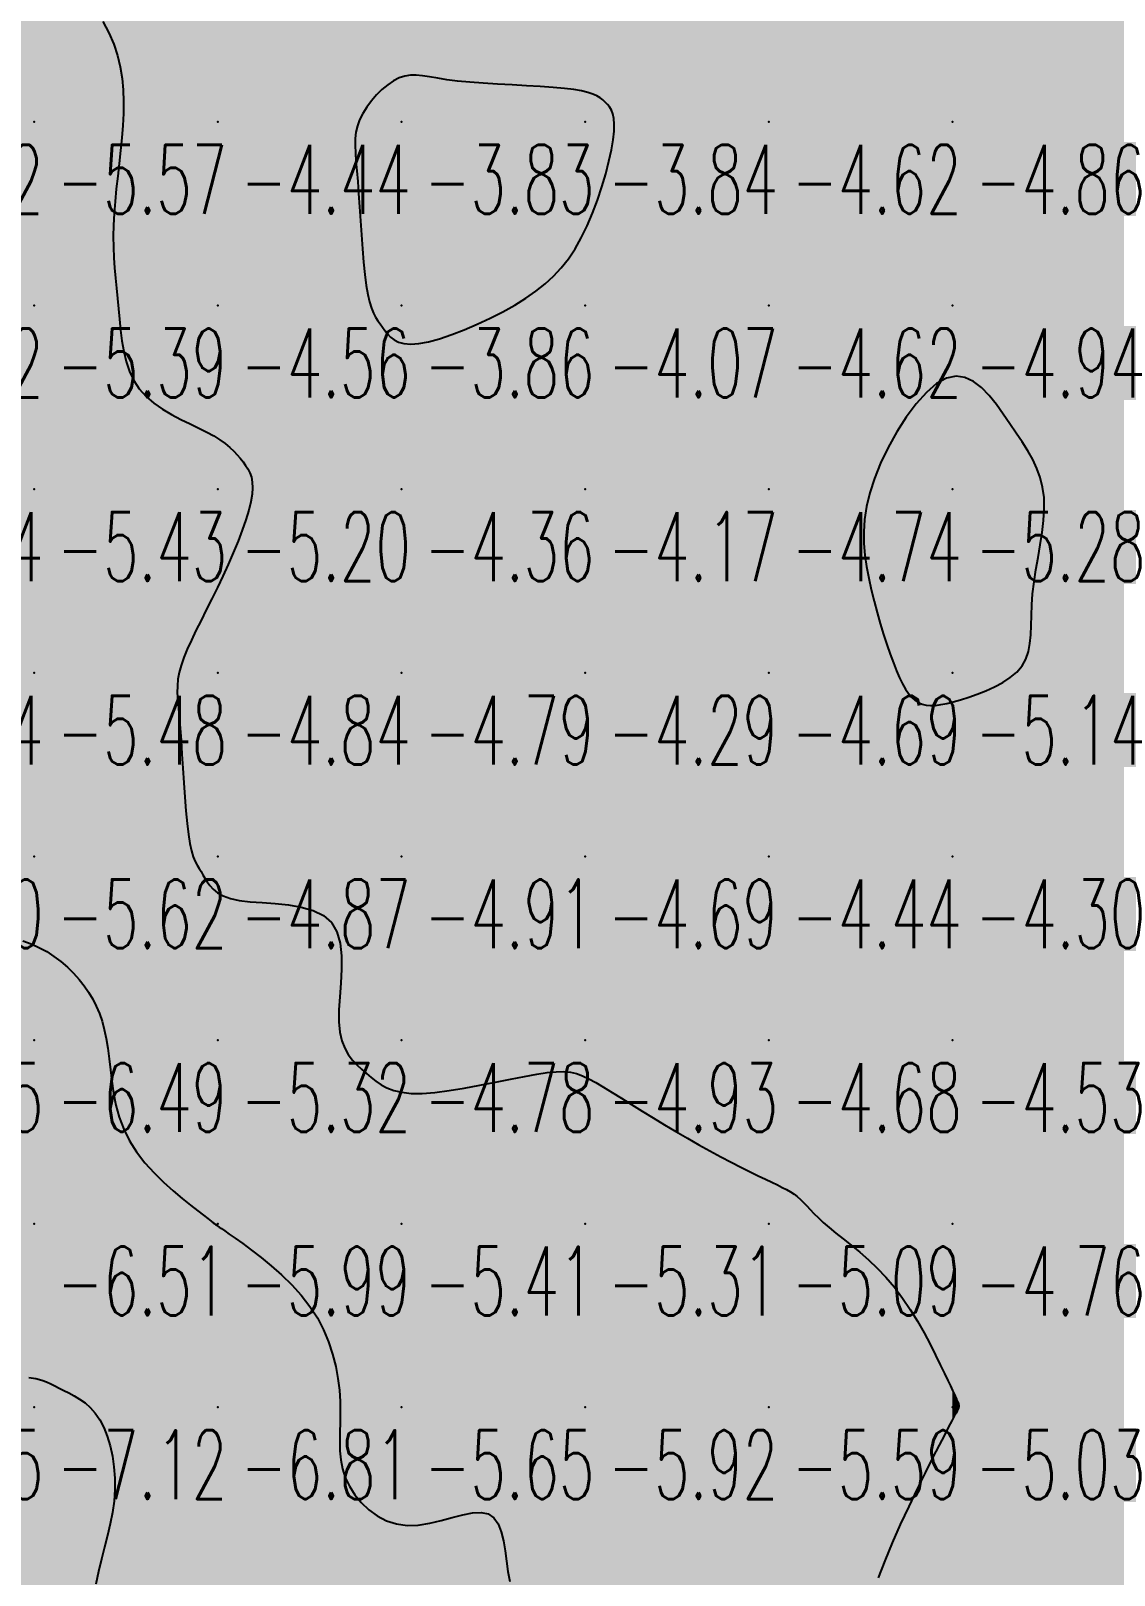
# Model space of a CAD drawing. Header units: millimetres. Extents: x 88261 to 90953, y 390274 to 392322.
# Drawn here: x 89910.1 to 89969.1, y 391978.1 to 392062.2 of the extents above; entities that cross this region are included whole.
import ezdxf
from ezdxf.enums import TextEntityAlignment as Align

# ---------------------------------------------------------------- set-up
doc = ezdxf.new("R2010")
doc.units = ezdxf.units.MM
doc.header["$LTSCALE"] = 25
for name, color, linetype in [('CN_03_00', 7, 'Continuous'), ('CN_04_00', 242, 'Continuous'), ('COTEAlt', 7, 'Continuous'), ('TN_COLORIAGE', 7, 'Continuous')]:
    doc.layers.add(name, color=color, linetype=linetype)
doc.styles.add('Simplex 1.0', font='Simplex.shx', dxfattribs={"width": 0.99, "height": 2.5})
doc.styles.get("Standard").update_dxf_attribs({"font": 'times.ttf'})

# ---------------------------------------------------------------- blocks, each defined once
blk = doc.blocks.new('COTE')
at = {"color": 0}
blk.add_point((0, 0), dxfattribs=at)
at = {"layer": 'COTEAlt'}
blk.add_attdef('ALT', text='', height=3.75, dxfattribs=at).set_placement((1.25, -1.25), align=Align.TOP_LEFT)

msp = doc.modelspace()

# ---------------------------------------------------------------- linework, layer by layer
at = {"layer": 'CN_03_00', "elevation": -4, "flags": 128}
msp.add_lwpolyline([(89931.728, 392045.273), (89932.328, 392045.437), (89932.982, 392045.656), (89933.67, 392045.921), (89934.376, 392046.224), (89935.081, 392046.555), (89935.767, 392046.907), (89936.417, 392047.271), (89937.015, 392047.64), (89937.563, 392048.019), (89938.065, 392048.416), (89938.526, 392048.838), (89938.949, 392049.292), (89939.34, 392049.786), (89939.703, 392050.327), (89940.042, 392050.923), (89940.36, 392051.575), (89940.655, 392052.271), (89940.925, 392052.989), (89941.165, 392053.713), (89941.374, 392054.421), (89941.547, 392055.096), (89941.682, 392055.717), (89941.775, 392056.267), (89941.825, 392056.731), (89941.835, 392057.114), (89941.81, 392057.427), (89941.756, 392057.681), (89941.677, 392057.887), (89941.579, 392058.056), (89941.466, 392058.197), (89941.344, 392058.323), (89941.214, 392058.441), (89941.068, 392058.553), (89940.891, 392058.659), (89940.673, 392058.757), (89940.399, 392058.848), (89940.057, 392058.93), (89939.635, 392059.003), (89939.12, 392059.067), (89938.505, 392059.122), (89937.809, 392059.169), (89937.057, 392059.212), (89936.272, 392059.254), (89935.48, 392059.297), (89934.705, 392059.345), (89933.973, 392059.4), (89933.306, 392059.466), (89932.725, 392059.542), (89932.221, 392059.622), (89931.783, 392059.696), (89931.398, 392059.754), (89931.052, 392059.787), (89930.733, 392059.786), (89930.429, 392059.739), (89930.126, 392059.639), (89929.814, 392059.479), (89929.499, 392059.264), (89929.188, 392059.004), (89928.889, 392058.709), (89928.61, 392058.387), (89928.359, 392058.049), (89928.144, 392057.703), (89927.972, 392057.359), (89927.849, 392057.023), (89927.771, 392056.686), (89927.73, 392056.337), (89927.722, 392055.964), (89927.738, 392055.556), (89927.772, 392055.1), (89927.817, 392054.585), (89927.867, 392053.999), (89927.917, 392053.337), (89927.966, 392052.615), (89928.015, 392051.857), (89928.068, 392051.086), (89928.124, 392050.326), (89928.186, 392049.599), (89928.254, 392048.928), (89928.331, 392048.337), (89928.418, 392047.843), (89928.513, 392047.437), (89928.616, 392047.106), (89928.725, 392046.834), (89928.84, 392046.609), (89928.96, 392046.415), (89929.083, 392046.238), (89929.209, 392046.064), (89929.338, 392045.882), (89929.479, 392045.7), (89929.644, 392045.527), (89929.842, 392045.375), (89930.086, 392045.252), (89930.386, 392045.171), (89930.753, 392045.141), (89931.198, 392045.172), (89931.728, 392045.273)], close=True, dxfattribs=at)
at = {"layer": 'CN_03_00', "flags": 128}
for points, elevation in [([(89909.623, 392012.65), (89910.075, 392012.485), (89910.51, 392012.286), (89910.928, 392012.056), (89911.326, 392011.796), (89911.703, 392011.512), (89912.057, 392011.206), (89912.386, 392010.882), (89912.69, 392010.545), (89912.966, 392010.197), (89913.213, 392009.841), (89913.433, 392009.474), (89913.627, 392009.091), (89913.796, 392008.689), (89913.942, 392008.262), (89914.066, 392007.806), (89914.171, 392007.317), (89914.258, 392006.79), (89914.329, 392006.223), (89914.397, 392005.622), (89914.473, 392004.995), (89914.571, 392004.351), (89914.703, 392003.696), (89914.882, 392003.04), (89915.121, 392002.391), (89915.433, 392001.756), (89915.824, 392001.143), (89916.278, 392000.558), (89916.776, 392000.007), (89917.295, 391999.494), (89917.814, 391999.026), (89918.312, 391998.606), (89918.768, 391998.242), (89919.159, 391997.938), (89919.471, 391997.697), (89919.708, 391997.513), (89919.882, 391997.379), (89920.002, 391997.286), (89920.08, 391997.226), (89920.126, 391997.191), (89920.15, 391997.174), (89920.163, 391997.165), (89920.176, 391997.157), (89920.2, 391997.141), (89920.246, 391997.11), (89920.325, 391997.056), (89920.449, 391996.971), (89920.628, 391996.845), (89920.874, 391996.673), (89921.197, 391996.444), (89921.604, 391996.154), (89922.08, 391995.805), (89922.605, 391995.401), (89923.159, 391994.948), (89923.722, 391994.45), (89924.273, 391993.912), (89924.794, 391993.339), (89925.264, 391992.735), (89925.667, 391992.105), (89926.004, 391991.457), (89926.28, 391990.796), (89926.499, 391990.131), (89926.666, 391989.468), (89926.787, 391988.814), (89926.865, 391988.176), (89926.907, 391987.562), (89926.917, 391986.976), (89926.908, 391986.416), (89926.893, 391985.879), (89926.886, 391985.362), (89926.898, 391984.86), (89926.945, 391984.37), (89927.038, 391983.888), (89927.191, 391983.411), (89927.413, 391982.937), (89927.704, 391982.478), (89928.057, 391982.048), (89928.466, 391981.659), (89928.926, 391981.327), (89929.432, 391981.064), (89929.978, 391980.885), (89930.558, 391980.802), (89931.166, 391980.824), (89931.788, 391980.924), (89932.409, 391981.073), (89933.014, 391981.238), (89933.588, 391981.388), (89934.116, 391981.491), (89934.583, 391981.517), (89934.974, 391981.434), (89935.278, 391981.218), (89935.507, 391980.886), (89935.676, 391980.46), (89935.799, 391979.965), (89935.892, 391979.423), (89935.97, 391978.859), (89936.049, 391978.296), (89936.143, 391977.758)], -6), ([(89909.963, 391988.856), (89910.343, 391988.798), (89910.656, 391988.72), (89910.92, 391988.627), (89911.154, 391988.521), (89911.378, 391988.405), (89911.61, 391988.284), (89911.865, 391988.158), (89912.14, 391988.021), (89912.428, 391987.867), (89912.722, 391987.687), (89913.016, 391987.474), (89913.301, 391987.219), (89913.571, 391986.916), (89913.82, 391986.557), (89914.04, 391986.137), (89914.229, 391985.661), (89914.385, 391985.139), (89914.506, 391984.578), (89914.59, 391983.988), (89914.634, 391983.378), (89914.637, 391982.755), (89914.597, 391982.129), (89914.512, 391981.506), (89914.392, 391980.883), (89914.247, 391980.255), (89914.085, 391979.619), (89913.916, 391978.968), (89913.752, 391978.298), (89913.6, 391977.605)], -7)]:
    msp.add_lwpolyline(points, dxfattribs=dict(at, elevation=elevation))
at = {"layer": 'CN_04_00', "elevation": -5, "flags": 128}
msp.add_lwpolyline([(89913.994, 392062.72), (89914.32, 392062.093), (89914.583, 392061.471), (89914.786, 392060.853), (89914.935, 392060.235), (89915.035, 392059.615), (89915.092, 392058.989), (89915.113, 392058.354), (89915.103, 392057.708), (89915.068, 392057.046), (89915.014, 392056.368), (89914.948, 392055.678), (89914.873, 392054.982), (89914.796, 392054.285), (89914.721, 392053.594), (89914.655, 392052.914), (89914.602, 392052.252), (89914.567, 392051.614), (89914.556, 392051.002), (89914.565, 392050.415), (89914.59, 392049.845), (89914.629, 392049.288), (89914.678, 392048.737), (89914.732, 392048.188), (89914.789, 392047.634), (89914.845, 392047.07), (89914.898, 392046.492), (89914.956, 392045.906), (89915.029, 392045.322), (89915.127, 392044.746), (89915.26, 392044.187), (89915.439, 392043.654), (89915.672, 392043.155), (89915.971, 392042.698), (89916.34, 392042.29), (89916.768, 392041.925), (89917.238, 392041.6), (89917.734, 392041.308), (89918.24, 392041.042), (89918.738, 392040.798), (89919.213, 392040.57), (89919.647, 392040.352), (89920.029, 392040.138), (89920.361, 392039.928), (89920.648, 392039.721), (89920.896, 392039.518), (89921.111, 392039.317), (89921.3, 392039.119), (89921.467, 392038.924), (89921.619, 392038.731), (89921.759, 392038.539), (89921.886, 392038.341), (89921.992, 392038.128), (89922.074, 392037.892), (89922.126, 392037.626), (89922.144, 392037.321), (89922.121, 392036.968), (89922.053, 392036.56), (89921.937, 392036.092), (89921.777, 392035.57), (89921.579, 392035.004), (89921.348, 392034.405), (89921.091, 392033.783), (89920.814, 392033.147), (89920.523, 392032.509), (89920.223, 392031.877), (89919.92, 392031.261), (89919.621, 392030.664), (89919.332, 392030.09), (89919.059, 392029.541), (89918.808, 392029.019), (89918.584, 392028.527), (89918.395, 392028.067), (89918.246, 392027.643), (89918.141, 392027.254), (89918.076, 392026.886), (89918.046, 392026.524), (89918.043, 392026.15), (89918.063, 392025.749), (89918.099, 392025.304), (89918.144, 392024.799), (89918.194, 392024.218), (89918.243, 392023.551), (89918.291, 392022.816), (89918.339, 392022.041), (89918.39, 392021.249), (89918.445, 392020.467), (89918.504, 392019.721), (89918.57, 392019.035), (89918.643, 392018.436), (89918.725, 392017.942), (89918.815, 392017.544), (89918.912, 392017.225), (89919.013, 392016.969), (89919.118, 392016.759), (89919.225, 392016.579), (89919.333, 392016.411), (89919.44, 392016.241), (89919.548, 392016.054), (89919.668, 392015.856), (89919.813, 392015.653), (89919.999, 392015.454), (89920.238, 392015.265), (89920.545, 392015.096), (89920.934, 392014.954), (89921.419, 392014.846), (89922.005, 392014.776), (89922.669, 392014.726), (89923.377, 392014.675), (89924.096, 392014.601), (89924.794, 392014.482), (89925.439, 392014.296), (89925.997, 392014.021), (89926.435, 392013.637), (89926.732, 392013.128), (89926.904, 392012.516), (89926.979, 392011.827), (89926.983, 392011.091), (89926.943, 392010.336), (89926.888, 392009.589), (89926.844, 392008.879), (89926.837, 392008.234), (89926.891, 392007.676), (89927, 392007.2), (89927.158, 392006.794), (89927.353, 392006.447), (89927.578, 392006.148), (89927.823, 392005.885), (89928.079, 392005.648), (89928.338, 392005.424), (89928.594, 392005.205), (89928.857, 392004.995), (89929.141, 392004.802), (89929.46, 392004.633), (89929.829, 392004.494), (89930.26, 392004.393), (89930.768, 392004.337), (89931.368, 392004.333), (89932.065, 392004.385), (89932.841, 392004.484), (89933.667, 392004.618), (89934.518, 392004.774), (89935.365, 392004.941), (89936.182, 392005.105), (89936.942, 392005.255), (89937.618, 392005.379), (89938.191, 392005.466), (89938.673, 392005.513), (89939.086, 392005.519), (89939.45, 392005.485), (89939.785, 392005.409), (89940.113, 392005.291), (89940.453, 392005.129), (89940.827, 392004.924), (89941.25, 392004.676), (89941.722, 392004.389), (89942.234, 392004.072), (89942.782, 392003.73), (89943.358, 392003.37), (89943.955, 392003), (89944.569, 392002.625), (89945.192, 392002.254), (89945.817, 392001.891), (89946.437, 392001.54), (89947.047, 392001.204), (89947.638, 392000.886), (89948.203, 392000.588), (89948.736, 392000.313), (89949.229, 392000.065), (89949.675, 391999.845), (89950.07, 391999.656), (89950.416, 391999.492), (89950.721, 391999.347), (89950.988, 391999.217), (89951.224, 391999.094), (89951.435, 391998.973), (89951.626, 391998.849), (89951.804, 391998.714), (89951.973, 391998.564), (89952.141, 391998.398), (89952.315, 391998.214), (89952.503, 391998.014), (89952.712, 391997.795), (89952.949, 391997.558), (89953.221, 391997.302), (89953.537, 391997.026), (89953.9, 391996.73), (89954.304, 391996.41), (89954.741, 391996.062), (89955.201, 391995.683), (89955.675, 391995.269), (89956.154, 391994.816), (89956.629, 391994.32), (89957.091, 391993.778), (89957.533, 391993.189), (89957.95, 391992.566), (89958.341, 391991.927), (89958.703, 391991.289), (89959.033, 391990.669), (89959.33, 391990.084), (89959.59, 391989.551), (89959.812, 391989.088), (89959.994, 391988.706), (89960.139, 391988.4), (89960.253, 391988.16), (89960.341, 391987.976), (89960.406, 391987.838), (89960.455, 391987.735), (89960.49, 391987.657), (89960.518, 391987.595), (89960.542, 391987.539), (89960.563, 391987.488), (89960.579, 391987.438), (89960.59, 391987.391), (89960.596, 391987.343), (89960.595, 391987.294), (89960.588, 391987.243), (89960.573, 391987.189), (89960.549, 391987.127), (89960.509, 391987.044), (89960.446, 391986.923), (89960.353, 391986.747), (89960.221, 391986.5), (89960.044, 391986.166), (89959.814, 391985.728), (89959.524, 391985.169), (89959.169, 391984.479), (89958.764, 391983.678), (89958.325, 391982.79), (89957.868, 391981.842), (89957.412, 391980.858), (89956.974, 391979.863), (89956.569, 391978.885), (89956.216, 391977.947)], dxfattribs=at)
msp.add_lwpolyline([(89957.206, 392027.351), (89957.369, 392026.972), (89957.53, 392026.64), (89957.691, 392026.353), (89957.855, 392026.109), (89958.024, 392025.907), (89958.202, 392025.745), (89958.391, 392025.621), (89958.594, 392025.533), (89958.814, 392025.479), (89959.055, 392025.458), (89959.321, 392025.468), (89959.614, 392025.506), (89959.94, 392025.572), (89960.3, 392025.662), (89960.698, 392025.777), (89961.136, 392025.913), (89961.6, 392026.073), (89962.074, 392026.258), (89962.543, 392026.469), (89962.99, 392026.709), (89963.4, 392026.979), (89963.757, 392027.282), (89964.045, 392027.618), (89964.252, 392027.989), (89964.391, 392028.395), (89964.475, 392028.836), (89964.52, 392029.312), (89964.541, 392029.821), (89964.555, 392030.364), (89964.576, 392030.94), (89964.62, 392031.549), (89964.698, 392032.188), (89964.801, 392032.851), (89964.917, 392033.527), (89965.032, 392034.207), (89965.135, 392034.882), (89965.212, 392035.542), (89965.251, 392036.178), (89965.238, 392036.78), (89965.164, 392037.343), (89965.033, 392037.871), (89964.85, 392038.373), (89964.622, 392038.859), (89964.355, 392039.336), (89964.055, 392039.813), (89963.729, 392040.3), (89963.382, 392040.804), (89963.021, 392041.329), (89962.643, 392041.851), (89962.247, 392042.341), (89961.832, 392042.77), (89961.395, 392043.109), (89960.934, 392043.329), (89960.447, 392043.4), (89959.933, 392043.293), (89959.392, 392042.99), (89958.835, 392042.513), (89958.279, 392041.894), (89957.737, 392041.166), (89957.223, 392040.363), (89956.754, 392039.516), (89956.342, 392038.658), (89956.003, 392037.823), (89955.748, 392037.035), (89955.572, 392036.295), (89955.466, 392035.593), (89955.422, 392034.923), (89955.431, 392034.276), (89955.485, 392033.646), (89955.575, 392033.023), (89955.692, 392032.4), (89955.829, 392031.773), (89955.982, 392031.145), (89956.147, 392030.524), (89956.321, 392029.917), (89956.5, 392029.332), (89956.681, 392028.776), (89956.862, 392028.256), (89957.037, 392027.779), (89957.206, 392027.351)], close=True, dxfattribs=at)
at = {"layer": 'TN_COLORIAGE', "color": 141}
for points in [[(89900.249, 392057.239, -5.018), (89910.249, 392057.239, -5.018), (89910.249, 392067.239, -5.018)], [(89900.249, 392067.239, -5.018), (89900.249, 392057.239, -5.018), (89910.249, 392067.239, -5.018)], [(89910.249, 392057.239, -5), (89915.03, 392062.02, -5), (89910.249, 392067.239, -5), (89910.534, 392067.239, -5)], [(89915.03, 392062.02, -5.568), (89915.267, 392057.239, -5.568), (89910.249, 392057.239, -5.568)], [(89900.249, 392047.239, -5.568), (89910.249, 392047.239, -5.568), (89910.249, 392057.239, -5.568)], [(89900.249, 392057.239, -5.568), (89900.249, 392047.239, -5.568), (89910.249, 392057.239, -5.568)], [(89910.249, 392057.239, -5), (89915.267, 392057.239, -5), (89910.249, 392047.239, -5), (89914.31, 392051.301, -5)], [(89914.31, 392051.301, -5.385), (89914.897, 392047.239, -5.385), (89910.249, 392047.239, -5.385)], [(89900.249, 392043.7, -5.385), (89902.104, 392039.095, -5.385), (89900.249, 392047.239, -5.385), (89910.249, 392047.239, -5.385)], [(89902.22, 392037.239, -5.385), (89902.104, 392039.095, -5.385), (89910.249, 392037.239, -5.385), (89910.249, 392047.239, -5.385)], [(89910.249, 392037.239, -5), (89915.17, 392042.16, -5), (89910.249, 392047.239, -5), (89914.897, 392047.239, -5)], [(89955.07, 392037.239, -5.283), (89960.249, 392045.499, -5.283), (89960.249, 392037.239, -5.283)], [(89963.531, 392040.522, -5.283), (89960.249, 392045.499, -5.283), (89960.249, 392037.239, -5.283)], [(89910.249, 392037.239, -5), (89915.17, 392042.16, -5), (89920.249, 392037.239, -5), (89920.249, 392040.31, -5)], [(89921.719, 392038.71, -5.197), (89920.249, 392040.31, -5.197), (89920.249, 392037.239, -5.197)], [(89963.531, 392040.522, -5.283), (89965.921, 392037.239, -5.283), (89960.249, 392037.239, -5.283)], [(89921.719, 392038.71, -5.197), (89922.588, 392037.239, -5.197), (89920.249, 392037.239, -5.197)], [(89902.22, 392037.239, -5.43), (89903.976, 392030.966, -5.43), (89910.249, 392037.239, -5.43)], [(89904.171, 392027.239, -5.43), (89903.976, 392030.966, -5.43), (89910.249, 392027.239, -5.43), (89910.249, 392037.239, -5.43)], [(89910.249, 392037.239, -5.197), (89910.249, 392027.239, -5.197), (89920.249, 392037.239, -5.197)], [(89910.249, 392027.239, -5), (89917.753, 392027.239, -5), (89920.249, 392037.239, -5), (89920.249, 392031.696, -5)], [(89922.588, 392037.239, -5.197), (89920.249, 392031.696, -5.197), (89920.249, 392037.239, -5.197)], [(89955.49, 392032.481, -5.283), (89955.07, 392037.239, -5.283), (89960.249, 392037.239, -5.283)], [(89960.249, 392037.239, -5), (89955.49, 392032.481, -5), (89960.249, 392027.239, -5), (89957.122, 392027.239, -5)], [(89960.249, 392037.239, -5), (89965.921, 392037.239, -5), (89960.249, 392027.239, -5), (89964.213, 392031.203, -5)], [(89964.213, 392031.203, -5.142), (89964.952, 392027.239, -5.142), (89960.249, 392027.239, -5.142)], [(89901.827, 392018.817, -5.475), (89904.171, 392027.239, -5.475), (89910.249, 392027.239, -5.475)], [(89902.303, 392017.239, -5.475), (89901.827, 392018.817, -5.475), (89910.249, 392017.239, -5.475), (89910.249, 392027.239, -5.475)], [(89910.249, 392017.239, -5), (89918.216, 392025.207, -5), (89910.249, 392027.239, -5), (89917.753, 392027.239, -5)], [(89958.244, 392025.234, -5.142), (89957.122, 392027.239, -5.142), (89960.249, 392027.239, -5.142)], [(89960.249, 392025.547, -5.142), (89958.244, 392025.234, -5.142), (89960.249, 392027.239, -5.142)], [(89960.249, 392025.547, -5.142), (89964.952, 392027.239, -5.142), (89960.249, 392027.239, -5.142)], [(89918.216, 392025.207, -5.62), (89918.545, 392017.239, -5.62), (89910.249, 392017.239, -5.62)], [(89902.303, 392017.239, -5.62), (89906.177, 392013.167, -5.62), (89910.249, 392017.239, -5.62)], [(89910.249, 392012.868, -5.62), (89906.177, 392013.167, -5.62), (89910.249, 392017.239, -5.62)], [(89910.249, 392012.868, -5), (89913.278, 392010.268, -5), (89910.249, 392017.239, -5), (89919.462, 392016.452, -5)], [(89919.462, 392016.452, -5.62), (89918.545, 392017.239, -5.62), (89910.249, 392017.239, -5.62)], [(89914.436, 392007.239, -5), (89913.278, 392010.268, -5), (89920.249, 392007.239, -5), (89919.462, 392016.452, -5)], [(89919.462, 392016.452, -5.32), (89920.249, 392014.395, -5.32), (89920.249, 392007.239, -5.32)], [(89920.249, 392014.395, -5.32), (89928.056, 392015.047, -5.32), (89920.249, 392007.239, -5.32)], [(89926.14, 392007.239, -5.32), (89928.056, 392015.047, -5.32), (89920.249, 392007.239, -5.32)], [(89914.436, 392007.239, -5.32), (89914.523, 392001.514, -5.32), (89920.249, 392007.239, -5.32)], [(89920.067, 391997.239, -5.32), (89914.523, 392001.514, -5.32), (89920.249, 391997.239, -5.32), (89920.249, 392007.239, -5.32)], [(89920.249, 391997.239, -5), (89928.41, 392005.4, -5), (89920.249, 392007.239, -5), (89926.14, 392007.239, -5)], [(89920.249, 391997.239, -5), (89928.41, 392005.4, -5), (89930.249, 391997.239, -5), (89930.249, 392003.701, -5)], [(89930.249, 392003.701, -5.408), (89938.803, 392005.793, -5.408), (89930.249, 391997.239, -5.408)], [(89930.249, 391997.239, -5), (89938.803, 392005.793, -5), (89940.249, 391997.239, -5), (89940.249, 392005.4, -5)], [(89945.163, 392002.153, -5.306), (89940.249, 392005.4, -5.306), (89940.249, 391997.239, -5.306)], [(89940.249, 391997.239, -5), (89945.163, 392002.153, -5), (89950.249, 391997.239, -5), (89950.249, 391999.509, -5)], [(89951.893, 391998.884, -5.093), (89950.249, 391999.509, -5.093), (89950.249, 391997.239, -5.093)], [(89951.893, 391998.884, -5.093), (89953.001, 391997.239, -5.093), (89950.249, 391997.239, -5.093)], [(89920.067, 391997.239, -5.991), (89920.166, 391997.156, -5.991), (89920.249, 391997.239, -5.991)], [(89920.249, 391997.124, -5.991), (89920.166, 391997.156, -5.991), (89920.249, 391997.239, -5.991)], [(89920.249, 391997.124, -5.408), (89926.021, 391993.012, -5.408), (89920.249, 391997.239, -5.408), (89930.249, 391997.239, -5.408)], [(89927.252, 391987.239, -5.408), (89926.021, 391993.012, -5.408), (89930.249, 391987.239, -5.408), (89930.249, 391997.239, -5.408)], [(89930.249, 391987.239, -5.306), (89940.249, 391987.239, -5.306), (89940.249, 391997.239, -5.306)], [(89930.249, 391997.239, -5.306), (89930.249, 391987.239, -5.306), (89940.249, 391997.239, -5.306)], [(89940.249, 391987.239, -5.093), (89950.249, 391987.239, -5.093), (89950.249, 391997.239, -5.093)], [(89940.249, 391997.239, -5.093), (89940.249, 391987.239, -5.093), (89950.249, 391997.239, -5.093)], [(89950.249, 391987.239, -5), (89957.325, 391994.315, -5), (89950.249, 391997.239, -5), (89953.001, 391997.239, -5)], [(89950.249, 391987.239, -5), (89957.325, 391994.315, -5), (89960.249, 391987.239, -5), (89960.249, 391988.167, -5)], [(89960.55, 391987.541, -5.025), (89960.249, 391988.167, -5.025), (89960.249, 391987.239, -5.025)], [(89926.411, 391983.401, -5.654), (89927.252, 391987.239, -5.654), (89930.249, 391987.239, -5.654)], [(89930.249, 391979.62, -5.654), (89926.411, 391983.401, -5.654), (89930.249, 391987.239, -5.654)], [(89935.945, 391982.936, -5.654), (89930.249, 391979.62, -5.654), (89940.249, 391987.239, -5.654), (89930.249, 391987.239, -5.654)], [(89935.945, 391982.936, -5.914), (89935.813, 391977.239, -5.914), (89940.249, 391987.239, -5.914), (89940.249, 391977.239, -5.914)], [(89940.249, 391987.239, -5.592), (89940.249, 391977.239, -5.592), (89950.249, 391987.239, -5.592)], [(89940.249, 391977.239, -5.592), (89950.249, 391977.239, -5.592), (89950.249, 391987.239, -5.592)], [(89950.249, 391987.239, -5.025), (89950.249, 391977.239, -5.025), (89960.249, 391987.239, -5.025)], [(89950.249, 391977.239, -5), (89955.487, 391977.239, -5), (89960.249, 391987.239, -5), (89960.249, 391986.633, -5)], [(89960.55, 391987.541, -5.025), (89960.659, 391987.239, -5.025), (89960.249, 391987.239, -5.025)], [(89960.659, 391987.239, -5.025), (89960.249, 391986.633, -5.025), (89960.249, 391987.239, -5.025)]]:
    msp.add_solid(points, dxfattribs=at)
at = {"layer": 'TN_COLORIAGE', "color": 131}
for points in [[(89910.534, 392067.239, -4.38), (89915.03, 392062.02, -4.38), (89920.249, 392067.239, -4.38)], [(89915.267, 392057.239, -4.38), (89915.03, 392062.02, -4.38), (89920.249, 392057.239, -4.38), (89920.249, 392067.239, -4.38)], [(89920.249, 392057.239, -4), (89927.423, 392057.239, -4), (89930.249, 392067.239, -4), (89930.249, 392060.318, -4)], [(89920.249, 392067.239, -4.386), (89920.249, 392057.239, -4.386), (89930.249, 392067.239, -4.386)], [(89940.249, 392067.239, -4), (89932.335, 392059.325, -4), (89930.249, 392067.239, -4), (89930.249, 392060.318, -4)], [(89932.335, 392059.325, -4.652), (89940.249, 392059.175, -4.652), (89940.249, 392067.239, -4.652)], [(89946.439, 392067.239, -4), (89948.686, 392065.676, -4), (89940.249, 392067.239, -4), (89941.39, 392058.381, -4)], [(89941.39, 392058.381, -4.652), (89940.249, 392059.175, -4.652), (89940.249, 392067.239, -4.652)], [(89954.705, 392067.239, -4.624), (89950.249, 392063.61, -4.624), (89960.249, 392067.239, -4.624), (89950.249, 392057.239, -4.624)], [(89950.249, 392057.239, -4.733), (89960.249, 392057.239, -4.733), (89960.249, 392067.239, -4.733)], [(89960.249, 392067.239, -4.323), (89960.249, 392057.239, -4.323), (89970.249, 392067.239, -4.323)], [(89960.249, 392057.239, -4.323), (89970.249, 392057.239, -4.323), (89970.249, 392067.239, -4.323)], [(89950.249, 392063.61, -4), (89948.686, 392065.676, -4), (89950.249, 392057.239, -4), (89941.39, 392058.381, -4)], [(89941.39, 392058.381, -4.624), (89942.253, 392057.239, -4.624), (89950.249, 392057.239, -4.624)], [(89914.31, 392051.301, -4.436), (89915.267, 392057.239, -4.436), (89920.249, 392057.239, -4.436)], [(89914.897, 392047.239, -4.436), (89914.31, 392051.301, -4.436), (89920.249, 392047.239, -4.436), (89920.249, 392057.239, -4.436)], [(89920.249, 392047.239, -4), (89927.888, 392054.879, -4), (89920.249, 392057.239, -4), (89927.423, 392057.239, -4)], [(89950.249, 392057.239, -4), (89942.253, 392057.239, -4), (89940.249, 392047.239, -4), (89940.249, 392050.264, -4)], [(89940.249, 392047.239, -4.624), (89950.249, 392047.239, -4.624), (89950.249, 392057.239, -4.624)], [(89950.249, 392057.239, -4.864), (89950.249, 392047.239, -4.864), (89960.249, 392057.239, -4.864)], [(89950.249, 392047.239, -4.864), (89960.249, 392047.239, -4.864), (89960.249, 392057.239, -4.864)], [(89960.249, 392057.239, -4.288), (89960.249, 392047.239, -4.288), (89970.249, 392057.239, -4.288)], [(89960.249, 392047.239, -4.288), (89970.249, 392047.239, -4.288), (89970.249, 392057.239, -4.288)], [(89927.888, 392054.879, -4.556), (89928.226, 392047.239, -4.556), (89920.249, 392047.239, -4.556)], [(89940.249, 392050.264, -4.068), (89937.001, 392047.239, -4.068), (89940.249, 392047.239, -4.068)], [(89914.897, 392047.239, -4.556), (89915.17, 392042.16, -4.556), (89920.249, 392047.239, -4.556)], [(89920.249, 392040.31, -4.556), (89915.17, 392042.16, -4.556), (89920.249, 392047.239, -4.556)], [(89920.249, 392040.31, -4), (89921.719, 392038.71, -4), (89920.249, 392047.239, -4), (89929.195, 392046.185, -4)], [(89929.195, 392046.185, -4.556), (89928.226, 392047.239, -4.556), (89920.249, 392047.239, -4.556)], [(89930.249, 392037.239, -4), (89930.249, 392044.402, -4), (89940.249, 392047.239, -4), (89937.001, 392047.239, -4)], [(89930.249, 392037.239, -4.068), (89940.249, 392037.239, -4.068), (89940.249, 392047.239, -4.068)], [(89940.249, 392047.239, -4.621), (89940.249, 392037.239, -4.621), (89950.249, 392047.239, -4.621)], [(89940.249, 392037.239, -4.621), (89950.249, 392037.239, -4.621), (89950.249, 392047.239, -4.621)], [(89950.249, 392047.239, -4.94), (89950.249, 392037.239, -4.94), (89960.249, 392047.239, -4.94)], [(89960.249, 392045.499, -4.737), (89955.07, 392037.239, -4.737), (89960.249, 392047.239, -4.737), (89950.249, 392037.239, -4.737)], [(89960.249, 392045.499, -4.421), (89963.531, 392040.522, -4.421), (89960.249, 392047.239, -4.421), (89970.249, 392047.239, -4.421)], [(89965.921, 392037.239, -4.421), (89963.531, 392040.522, -4.421), (89970.249, 392037.239, -4.421), (89970.249, 392047.239, -4.421)], [(89922.588, 392037.239, -4), (89921.719, 392038.71, -4), (89930.249, 392037.239, -4), (89929.195, 392046.185, -4)], [(89929.195, 392046.185, -4.356), (89930.249, 392044.402, -4.356), (89930.249, 392037.239, -4.356)], [(89920.249, 392031.696, -4.356), (89922.588, 392037.239, -4.356), (89920.249, 392027.239, -4.356), (89930.249, 392037.239, -4.356)], [(89920.249, 392027.239, -4.356), (89930.249, 392027.239, -4.356), (89930.249, 392037.239, -4.356)], [(89930.249, 392037.239, -4.166), (89930.249, 392027.239, -4.166), (89940.249, 392037.239, -4.166)], [(89930.249, 392027.239, -4.166), (89940.249, 392027.239, -4.166), (89940.249, 392037.239, -4.166)], [(89940.249, 392037.239, -4.737), (89940.249, 392027.239, -4.737), (89950.249, 392037.239, -4.737)], [(89940.249, 392027.239, -4.737), (89950.249, 392027.239, -4.737), (89950.249, 392037.239, -4.737)], [(89955.07, 392037.239, -4.689), (89955.49, 392032.481, -4.689), (89950.249, 392037.239, -4.689), (89950.249, 392027.239, -4.689)], [(89964.952, 392027.239, -4.784), (89964.213, 392031.203, -4.784), (89970.249, 392027.239, -4.784), (89970.249, 392037.239, -4.784)], [(89964.213, 392031.203, -4.784), (89965.921, 392037.239, -4.784), (89970.249, 392037.239, -4.784)], [(89957.122, 392027.239, -4.689), (89955.49, 392032.481, -4.689), (89950.249, 392027.239, -4.689)], [(89920.249, 392031.696, -4.842), (89917.753, 392027.239, -4.842), (89920.249, 392027.239, -4.842)], [(89917.753, 392027.239, -4.842), (89918.216, 392025.207, -4.842), (89920.249, 392027.239, -4.842)], [(89918.545, 392017.239, -4.842), (89918.216, 392025.207, -4.842), (89920.249, 392017.239, -4.842), (89920.249, 392027.239, -4.842)], [(89920.249, 392017.239, -4.787), (89930.249, 392017.239, -4.787), (89930.249, 392027.239, -4.787)], [(89920.249, 392027.239, -4.787), (89920.249, 392017.239, -4.787), (89930.249, 392027.239, -4.787)], [(89930.249, 392027.239, -4.291), (89930.249, 392017.239, -4.291), (89940.249, 392027.239, -4.291)], [(89930.249, 392017.239, -4.291), (89940.249, 392017.239, -4.291), (89940.249, 392027.239, -4.291)], [(89940.249, 392027.239, -4.689), (89940.249, 392017.239, -4.689), (89950.249, 392027.239, -4.689)], [(89940.249, 392017.239, -4.689), (89950.249, 392017.239, -4.689), (89950.249, 392027.239, -4.689)], [(89957.122, 392027.239, -4.435), (89958.244, 392025.234, -4.435), (89950.249, 392027.239, -4.435), (89950.249, 392017.239, -4.435)], [(89960.249, 392017.239, -4.84), (89970.249, 392017.239, -4.84), (89970.249, 392027.239, -4.84)], [(89964.952, 392027.239, -4.305), (89960.249, 392025.547, -4.305), (89970.249, 392027.239, -4.305), (89960.249, 392017.239, -4.305)], [(89958.244, 392025.234, -4.305), (89960.249, 392025.547, -4.305), (89950.249, 392017.239, -4.305), (89960.249, 392017.239, -4.305)], [(89918.545, 392017.239, -4.873), (89919.462, 392016.452, -4.873), (89920.249, 392017.239, -4.873)], [(89920.249, 392014.395, -4.873), (89919.462, 392016.452, -4.873), (89920.249, 392017.239, -4.873)], [(89928.056, 392015.047, -4.873), (89920.249, 392014.395, -4.873), (89930.249, 392017.239, -4.873), (89920.249, 392017.239, -4.873)], [(89928.056, 392015.047, -4.777), (89926.14, 392007.239, -4.777), (89930.249, 392017.239, -4.777), (89930.249, 392007.239, -4.777)], [(89930.249, 392017.239, -4.689), (89930.249, 392007.239, -4.689), (89940.249, 392017.239, -4.689)], [(89930.249, 392007.239, -4.689), (89940.249, 392007.239, -4.689), (89940.249, 392017.239, -4.689)], [(89940.249, 392017.239, -4.435), (89940.249, 392007.239, -4.435), (89950.249, 392017.239, -4.435)], [(89940.249, 392007.239, -4.435), (89950.249, 392007.239, -4.435), (89950.249, 392017.239, -4.435)], [(89950.249, 392017.239, -4.305), (89950.249, 392007.239, -4.305), (89960.249, 392017.239, -4.305)], [(89950.249, 392007.239, -4.305), (89960.249, 392007.239, -4.305), (89960.249, 392017.239, -4.305)], [(89960.249, 392017.239, -4.604), (89960.249, 392007.239, -4.604), (89970.249, 392017.239, -4.604)], [(89960.249, 392007.239, -4.604), (89970.249, 392007.239, -4.604), (89970.249, 392017.239, -4.604)], [(89926.14, 392007.239, -4.777), (89928.41, 392005.4, -4.777), (89930.249, 392007.239, -4.777)], [(89930.249, 392003.701, -4.777), (89928.41, 392005.4, -4.777), (89930.249, 392007.239, -4.777)], [(89938.803, 392005.793, -4.777), (89930.249, 392003.701, -4.777), (89940.249, 392007.239, -4.777), (89930.249, 392007.239, -4.777)], [(89940.249, 392005.4, -4.931), (89938.803, 392005.793, -4.931), (89940.249, 392007.239, -4.931)], [(89940.249, 392005.4, -4.684), (89945.163, 392002.153, -4.684), (89940.249, 392007.239, -4.684), (89950.249, 392007.239, -4.684)], [(89950.249, 391999.509, -4.684), (89945.163, 392002.153, -4.684), (89950.249, 392007.239, -4.684)], [(89950.249, 391999.509, -4.528), (89951.893, 391998.884, -4.528), (89950.249, 392007.239, -4.528), (89960.249, 392007.239, -4.528)], [(89953.001, 391997.239, -4.528), (89951.893, 391998.884, -4.528), (89960.249, 391997.239, -4.528), (89960.249, 392007.239, -4.528)], [(89960.249, 391997.239, -4.107), (89970.249, 391997.239, -4.107), (89970.249, 392007.239, -4.107)], [(89960.249, 392007.239, -4.107), (89960.249, 391997.239, -4.107), (89970.249, 392007.239, -4.107)], [(89953.001, 391997.239, -4.755), (89957.325, 391994.315, -4.755), (89960.249, 391997.239, -4.755)], [(89960.249, 391988.167, -4.755), (89957.325, 391994.315, -4.755), (89960.249, 391997.239, -4.755)], [(89960.249, 391988.167, -4.195), (89960.55, 391987.541, -4.195), (89960.249, 391997.239, -4.195), (89970.249, 391997.239, -4.195)], [(89960.659, 391987.239, -4.195), (89960.55, 391987.541, -4.195), (89970.249, 391987.239, -4.195), (89970.249, 391997.239, -4.195)], [(89960.249, 391977.239, -4.416), (89970.249, 391977.239, -4.416), (89970.249, 391987.239, -4.416)], [(89960.249, 391986.633, -4.416), (89960.659, 391987.239, -4.416), (89960.249, 391977.239, -4.416), (89970.249, 391987.239, -4.416)], [(89960.249, 391986.633, -4.612), (89955.487, 391977.239, -4.612), (89960.249, 391977.239, -4.612)]]:
    msp.add_solid(points, dxfattribs=at)
at = {"layer": 'TN_COLORIAGE', "color": 121}
for points in [[(89930.249, 392060.318, -3.828), (89927.423, 392057.239, -3.828), (89930.249, 392057.239, -3.828)], [(89930.249, 392060.318, -3.828), (89932.335, 392059.325, -3.828), (89930.249, 392057.239, -3.828)], [(89940.249, 392059.175, -3.828), (89932.335, 392059.325, -3.828), (89940.249, 392057.239, -3.828), (89930.249, 392057.239, -3.828)], [(89940.249, 392059.175, -3.844), (89941.39, 392058.381, -3.844), (89940.249, 392057.239, -3.844)], [(89942.253, 392057.239, -3.844), (89941.39, 392058.381, -3.844), (89940.249, 392057.239, -3.844)], [(89927.423, 392057.239, -3.828), (89927.888, 392054.879, -3.828), (89930.249, 392057.239, -3.828)], [(89928.226, 392047.239, -3.828), (89927.888, 392054.879, -3.828), (89930.249, 392047.239, -3.828), (89930.249, 392057.239, -3.828)], [(89930.249, 392057.239, -3.844), (89930.249, 392047.239, -3.844), (89940.249, 392057.239, -3.844)], [(89937.001, 392047.239, -3.844), (89940.249, 392050.264, -3.844), (89930.249, 392047.239, -3.844), (89940.249, 392057.239, -3.844)], [(89940.249, 392050.264, -3.844), (89942.253, 392057.239, -3.844), (89940.249, 392057.239, -3.844)], [(89928.226, 392047.239, -3.859), (89929.195, 392046.185, -3.859), (89930.249, 392047.239, -3.859)], [(89930.249, 392044.402, -3.859), (89929.195, 392046.185, -3.859), (89930.249, 392047.239, -3.859)], [(89937.001, 392047.239, -3.859), (89930.249, 392044.402, -3.859), (89930.249, 392047.239, -3.859)]]:
    msp.add_solid(points, dxfattribs=at)
at = {"layer": 'TN_COLORIAGE', "color": 151}
for points in [[(89900.249, 392007.239, -6), (89906.177, 392013.167, -6), (89910.249, 392007.239, -6), (89910.249, 392012.868, -6)], [(89913.278, 392010.268, -6.49), (89910.249, 392012.868, -6.49), (89910.249, 392007.239, -6.49)], [(89913.278, 392010.268, -6.49), (89914.436, 392007.239, -6.49), (89910.249, 392007.239, -6.49)], [(89900.249, 392007.239, -6.49), (89900.249, 391997.239, -6.49), (89910.249, 392007.239, -6.49)], [(89900.249, 391997.239, -6.49), (89910.249, 391997.239, -6.49), (89910.249, 392007.239, -6.49)], [(89910.249, 391997.239, -6), (89914.523, 392001.514, -6), (89910.249, 392007.239, -6), (89914.436, 392007.239, -6)], [(89914.523, 392001.514, -6.508), (89920.067, 391997.239, -6.508), (89910.249, 391997.239, -6.508)], [(89900.249, 391988.779, -6.508), (89901.23, 391988.22, -6.508), (89900.249, 391997.239, -6.508), (89910.249, 391997.239, -6.508)], [(89901.23, 391988.22, -6.508), (89910.249, 391989.215, -6.508), (89910.249, 391997.239, -6.508)], [(89910.249, 391989.215, -6), (89911.321, 391988.312, -6), (89910.249, 391997.239, -6), (89920.166, 391997.156, -6)], [(89920.166, 391997.156, -6.508), (89920.067, 391997.239, -6.508), (89910.249, 391997.239, -6.508)], [(89914.129, 391987.239, -6), (89911.321, 391988.312, -6), (89920.249, 391987.239, -6), (89920.166, 391997.156, -6)], [(89920.166, 391997.156, -6.809), (89920.249, 391997.124, -6.809), (89920.249, 391987.239, -6.809)], [(89926.021, 391993.012, -6.809), (89920.249, 391997.124, -6.809), (89920.249, 391987.239, -6.809)], [(89926.021, 391993.012, -6.809), (89927.252, 391987.239, -6.809), (89920.249, 391987.239, -6.809)], [(89915.083, 391982.074, -6.555), (89913.119, 391977.239, -6.555), (89920.249, 391987.239, -6.555), (89920.249, 391977.239, -6.555)], [(89914.129, 391987.239, -6.809), (89915.083, 391982.074, -6.809), (89920.249, 391987.239, -6.809)], [(89920.249, 391987.239, -6), (89927.252, 391987.239, -6), (89920.249, 391977.239, -6), (89926.411, 391983.401, -6)], [(89920.249, 391977.239, -6), (89926.411, 391983.401, -6), (89930.249, 391977.239, -6), (89930.249, 391979.62, -6)], [(89935.813, 391977.239, -6.108), (89935.945, 391982.936, -6.108), (89930.249, 391977.239, -6.108)], [(89930.249, 391979.62, -6.108), (89935.945, 391982.936, -6.108), (89930.249, 391977.239, -6.108)]]:
    msp.add_solid(points, dxfattribs=at)
at = {"layer": 'TN_COLORIAGE', "color": 161}
for points in [[(89910.249, 391987.239, -7), (89910.249, 391989.215, -7), (89900.249, 391987.239, -7), (89901.23, 391988.22, -7)], [(89911.321, 391988.312, -7.121), (89910.249, 391989.215, -7.121), (89910.249, 391987.239, -7.121)], [(89911.321, 391988.312, -7.121), (89914.129, 391987.239, -7.121), (89910.249, 391987.239, -7.121)], [(89900.249, 391977.239, -7.121), (89910.249, 391977.239, -7.121), (89910.249, 391987.239, -7.121)], [(89900.249, 391987.239, -7.121), (89900.249, 391977.239, -7.121), (89910.249, 391987.239, -7.121)], [(89910.249, 391977.239, -7), (89915.083, 391982.074, -7), (89910.249, 391987.239, -7), (89914.129, 391987.239, -7)], [(89913.119, 391977.239, -7.179), (89915.083, 391982.074, -7.179), (89910.249, 391977.239, -7.179)]]:
    msp.add_solid(points, dxfattribs=at)

# ---------------------------------------------------------------- block references
at = {"layer": 'COTEAlt'}
ref = msp.add_blockref('COTE', (89900.249, 392057.239), dxfattribs=at)
ref.add_attrib('ALT', '-5.72', dxfattribs={"height": 3.75, "style": 'Simplex 1.0', "width": 0.6}).set_placement((89901.499, 392055.989), align=Align.TOP_LEFT)
ref = msp.add_blockref('COTE', (89910.249, 392057.239), dxfattribs=at)
ref.add_attrib('ALT', '-5.57', dxfattribs={"height": 3.75, "style": 'Simplex 1.0', "width": 0.6}).set_placement((89911.499, 392055.989), align=Align.TOP_LEFT)
ref = msp.add_blockref('COTE', (89920.249, 392057.239), dxfattribs=at)
ref.add_attrib('ALT', '-4.44', dxfattribs={"height": 3.75, "style": 'Simplex 1.0', "width": 0.6}).set_placement((89921.499, 392055.989), align=Align.TOP_LEFT)
ref = msp.add_blockref('COTE', (89930.249, 392057.239), dxfattribs=at)
ref.add_attrib('ALT', '-3.83', dxfattribs={"height": 3.75, "style": 'Simplex 1.0', "width": 0.6}).set_placement((89931.499, 392055.989), align=Align.TOP_LEFT)
ref = msp.add_blockref('COTE', (89940.249, 392057.239), dxfattribs=at)
ref.add_attrib('ALT', '-3.84', dxfattribs={"height": 3.75, "style": 'Simplex 1.0', "width": 0.6}).set_placement((89941.499, 392055.989), align=Align.TOP_LEFT)
ref = msp.add_blockref('COTE', (89950.249, 392057.239), dxfattribs=at)
ref.add_attrib('ALT', '-4.62', dxfattribs={"height": 3.75, "style": 'Simplex 1.0', "width": 0.6}).set_placement((89951.499, 392055.989), align=Align.TOP_LEFT)
ref = msp.add_blockref('COTE', (89960.249, 392057.239), dxfattribs=at)
ref.add_attrib('ALT', '-4.86', dxfattribs={"height": 3.75, "style": 'Simplex 1.0', "width": 0.6}).set_placement((89961.499, 392055.989), align=Align.TOP_LEFT)
ref = msp.add_blockref('COTE', (89900.249, 392047.239), dxfattribs=at)
ref.add_attrib('ALT', '-5.92', dxfattribs={"height": 3.75, "style": 'Simplex 1.0', "width": 0.6}).set_placement((89901.499, 392045.989), align=Align.TOP_LEFT)
ref = msp.add_blockref('COTE', (89910.249, 392047.239), dxfattribs=at)
ref.add_attrib('ALT', '-5.39', dxfattribs={"height": 3.75, "style": 'Simplex 1.0', "width": 0.6}).set_placement((89911.499, 392045.989), align=Align.TOP_LEFT)
ref = msp.add_blockref('COTE', (89920.249, 392047.239), dxfattribs=at)
ref.add_attrib('ALT', '-4.56', dxfattribs={"height": 3.75, "style": 'Simplex 1.0', "width": 0.6}).set_placement((89921.499, 392045.989), align=Align.TOP_LEFT)
ref = msp.add_blockref('COTE', (89930.249, 392047.239), dxfattribs=at)
ref.add_attrib('ALT', '-3.86', dxfattribs={"height": 3.75, "style": 'Simplex 1.0', "width": 0.6}).set_placement((89931.499, 392045.989), align=Align.TOP_LEFT)
ref = msp.add_blockref('COTE', (89940.249, 392047.239), dxfattribs=at)
ref.add_attrib('ALT', '-4.07', dxfattribs={"height": 3.75, "style": 'Simplex 1.0', "width": 0.6}).set_placement((89941.499, 392045.989), align=Align.TOP_LEFT)
ref = msp.add_blockref('COTE', (89950.249, 392047.239), dxfattribs=at)
ref.add_attrib('ALT', '-4.62', dxfattribs={"height": 3.75, "style": 'Simplex 1.0', "width": 0.6}).set_placement((89951.499, 392045.989), align=Align.TOP_LEFT)
ref = msp.add_blockref('COTE', (89960.249, 392047.239), dxfattribs=at)
ref.add_attrib('ALT', '-4.94', dxfattribs={"height": 3.75, "style": 'Simplex 1.0', "width": 0.6}).set_placement((89961.499, 392045.989), align=Align.TOP_LEFT)
ref = msp.add_blockref('COTE', (89900.249, 392037.239), dxfattribs=at)
ref.add_attrib('ALT', '-6.14', dxfattribs={"height": 3.75, "style": 'Simplex 1.0', "width": 0.6}).set_placement((89901.499, 392035.989), align=Align.TOP_LEFT)
ref = msp.add_blockref('COTE', (89910.249, 392037.239), dxfattribs=at)
ref.add_attrib('ALT', '-5.43', dxfattribs={"height": 3.75, "style": 'Simplex 1.0', "width": 0.6}).set_placement((89911.499, 392035.989), align=Align.TOP_LEFT)
ref = msp.add_blockref('COTE', (89920.249, 392037.239), dxfattribs=at)
ref.add_attrib('ALT', '-5.20', dxfattribs={"height": 3.75, "style": 'Simplex 1.0', "width": 0.6}).set_placement((89921.499, 392035.989), align=Align.TOP_LEFT)
ref = msp.add_blockref('COTE', (89930.249, 392037.239), dxfattribs=at)
ref.add_attrib('ALT', '-4.36', dxfattribs={"height": 3.75, "style": 'Simplex 1.0', "width": 0.6}).set_placement((89931.499, 392035.989), align=Align.TOP_LEFT)
ref = msp.add_blockref('COTE', (89940.249, 392037.239), dxfattribs=at)
ref.add_attrib('ALT', '-4.17', dxfattribs={"height": 3.75, "style": 'Simplex 1.0', "width": 0.6}).set_placement((89941.499, 392035.989), align=Align.TOP_LEFT)
ref = msp.add_blockref('COTE', (89950.249, 392037.239), dxfattribs=at)
ref.add_attrib('ALT', '-4.74', dxfattribs={"height": 3.75, "style": 'Simplex 1.0', "width": 0.6}).set_placement((89951.499, 392035.989), align=Align.TOP_LEFT)
ref = msp.add_blockref('COTE', (89960.249, 392037.239), dxfattribs=at)
ref.add_attrib('ALT', '-5.28', dxfattribs={"height": 3.75, "style": 'Simplex 1.0', "width": 0.6}).set_placement((89961.499, 392035.989), align=Align.TOP_LEFT)
ref = msp.add_blockref('COTE', (89900.249, 392027.239), dxfattribs=at)
ref.add_attrib('ALT', '-6.34', dxfattribs={"height": 3.75, "style": 'Simplex 1.0', "width": 0.6}).set_placement((89901.499, 392025.989), align=Align.TOP_LEFT)
ref = msp.add_blockref('COTE', (89910.249, 392027.239), dxfattribs=at)
ref.add_attrib('ALT', '-5.48', dxfattribs={"height": 3.75, "style": 'Simplex 1.0', "width": 0.6}).set_placement((89911.499, 392025.989), align=Align.TOP_LEFT)
ref = msp.add_blockref('COTE', (89920.249, 392027.239), dxfattribs=at)
ref.add_attrib('ALT', '-4.84', dxfattribs={"height": 3.75, "style": 'Simplex 1.0', "width": 0.6}).set_placement((89921.499, 392025.989), align=Align.TOP_LEFT)
ref = msp.add_blockref('COTE', (89930.249, 392027.239), dxfattribs=at)
ref.add_attrib('ALT', '-4.79', dxfattribs={"height": 3.75, "style": 'Simplex 1.0', "width": 0.6}).set_placement((89931.499, 392025.989), align=Align.TOP_LEFT)
ref = msp.add_blockref('COTE', (89940.249, 392027.239), dxfattribs=at)
ref.add_attrib('ALT', '-4.29', dxfattribs={"height": 3.75, "style": 'Simplex 1.0', "width": 0.6}).set_placement((89941.499, 392025.989), align=Align.TOP_LEFT)
ref = msp.add_blockref('COTE', (89950.249, 392027.239), dxfattribs=at)
ref.add_attrib('ALT', '-4.69', dxfattribs={"height": 3.75, "style": 'Simplex 1.0', "width": 0.6}).set_placement((89951.499, 392025.989), align=Align.TOP_LEFT)
ref = msp.add_blockref('COTE', (89960.249, 392027.239), dxfattribs=at)
ref.add_attrib('ALT', '-5.14', dxfattribs={"height": 3.75, "style": 'Simplex 1.0', "width": 0.6}).set_placement((89961.499, 392025.989), align=Align.TOP_LEFT)
ref = msp.add_blockref('COTE', (89900.249, 392017.239), dxfattribs=at)
ref.add_attrib('ALT', '-6.10', dxfattribs={"height": 3.75, "style": 'Simplex 1.0', "width": 0.6}).set_placement((89901.499, 392015.989), align=Align.TOP_LEFT)
ref = msp.add_blockref('COTE', (89910.249, 392017.239), dxfattribs=at)
ref.add_attrib('ALT', '-5.62', dxfattribs={"height": 3.75, "style": 'Simplex 1.0', "width": 0.6}).set_placement((89911.499, 392015.989), align=Align.TOP_LEFT)
ref = msp.add_blockref('COTE', (89920.249, 392017.239), dxfattribs=at)
ref.add_attrib('ALT', '-4.87', dxfattribs={"height": 3.75, "style": 'Simplex 1.0', "width": 0.6}).set_placement((89921.499, 392015.989), align=Align.TOP_LEFT)
ref = msp.add_blockref('COTE', (89930.249, 392017.239), dxfattribs=at)
ref.add_attrib('ALT', '-4.91', dxfattribs={"height": 3.75, "style": 'Simplex 1.0', "width": 0.6}).set_placement((89931.499, 392015.989), align=Align.TOP_LEFT)
ref = msp.add_blockref('COTE', (89940.249, 392017.239), dxfattribs=at)
ref.add_attrib('ALT', '-4.69', dxfattribs={"height": 3.75, "style": 'Simplex 1.0', "width": 0.6}).set_placement((89941.499, 392015.989), align=Align.TOP_LEFT)
ref = msp.add_blockref('COTE', (89950.249, 392017.239), dxfattribs=at)
ref.add_attrib('ALT', '-4.44', dxfattribs={"height": 3.75, "style": 'Simplex 1.0', "width": 0.6}).set_placement((89951.499, 392015.989), align=Align.TOP_LEFT)
ref = msp.add_blockref('COTE', (89960.249, 392017.239), dxfattribs=at)
ref.add_attrib('ALT', '-4.30', dxfattribs={"height": 3.75, "style": 'Simplex 1.0', "width": 0.6}).set_placement((89961.499, 392015.989), align=Align.TOP_LEFT)
ref = msp.add_blockref('COTE', (89900.249, 392007.239), dxfattribs=at)
ref.add_attrib('ALT', '-6.55', dxfattribs={"height": 3.75, "style": 'Simplex 1.0', "width": 0.6}).set_placement((89901.499, 392005.989), align=Align.TOP_LEFT)
ref = msp.add_blockref('COTE', (89910.249, 392007.239), dxfattribs=at)
ref.add_attrib('ALT', '-6.49', dxfattribs={"height": 3.75, "style": 'Simplex 1.0', "width": 0.6}).set_placement((89911.499, 392005.989), align=Align.TOP_LEFT)
ref = msp.add_blockref('COTE', (89920.249, 392007.239), dxfattribs=at)
ref.add_attrib('ALT', '-5.32', dxfattribs={"height": 3.75, "style": 'Simplex 1.0', "width": 0.6}).set_placement((89921.499, 392005.989), align=Align.TOP_LEFT)
ref = msp.add_blockref('COTE', (89930.249, 392007.239), dxfattribs=at)
ref.add_attrib('ALT', '-4.78', dxfattribs={"height": 3.75, "style": 'Simplex 1.0', "width": 0.6}).set_placement((89931.499, 392005.989), align=Align.TOP_LEFT)
ref = msp.add_blockref('COTE', (89940.249, 392007.239), dxfattribs=at)
ref.add_attrib('ALT', '-4.93', dxfattribs={"height": 3.75, "style": 'Simplex 1.0', "width": 0.6}).set_placement((89941.499, 392005.989), align=Align.TOP_LEFT)
ref = msp.add_blockref('COTE', (89950.249, 392007.239), dxfattribs=at)
ref.add_attrib('ALT', '-4.68', dxfattribs={"height": 3.75, "style": 'Simplex 1.0', "width": 0.6}).set_placement((89951.499, 392005.989), align=Align.TOP_LEFT)
ref = msp.add_blockref('COTE', (89960.249, 392007.239), dxfattribs=at)
ref.add_attrib('ALT', '-4.53', dxfattribs={"height": 3.75, "style": 'Simplex 1.0', "width": 0.6}).set_placement((89961.499, 392005.989), align=Align.TOP_LEFT)
ref = msp.add_blockref('COTE', (89910.249, 391997.239), dxfattribs=at)
ref.add_attrib('ALT', '-6.51', dxfattribs={"height": 3.75, "style": 'Simplex 1.0', "width": 0.6}).set_placement((89911.499, 391995.989), align=Align.TOP_LEFT)
ref = msp.add_blockref('COTE', (89920.249, 391997.239), dxfattribs=at)
ref.add_attrib('ALT', '-5.99', dxfattribs={"height": 3.75, "style": 'Simplex 1.0', "width": 0.6}).set_placement((89921.499, 391995.989), align=Align.TOP_LEFT)
ref = msp.add_blockref('COTE', (89930.249, 391997.239), dxfattribs=at)
ref.add_attrib('ALT', '-5.41', dxfattribs={"height": 3.75, "style": 'Simplex 1.0', "width": 0.6}).set_placement((89931.499, 391995.989), align=Align.TOP_LEFT)
ref = msp.add_blockref('COTE', (89940.249, 391997.239), dxfattribs=at)
ref.add_attrib('ALT', '-5.31', dxfattribs={"height": 3.75, "style": 'Simplex 1.0', "width": 0.6}).set_placement((89941.499, 391995.989), align=Align.TOP_LEFT)
ref = msp.add_blockref('COTE', (89950.249, 391997.239), dxfattribs=at)
ref.add_attrib('ALT', '-5.09', dxfattribs={"height": 3.75, "style": 'Simplex 1.0', "width": 0.6}).set_placement((89951.499, 391995.989), align=Align.TOP_LEFT)
ref = msp.add_blockref('COTE', (89960.249, 391997.239), dxfattribs=at)
ref.add_attrib('ALT', '-4.76', dxfattribs={"height": 3.75, "style": 'Simplex 1.0', "width": 0.6}).set_placement((89961.499, 391995.989), align=Align.TOP_LEFT)
ref = msp.add_blockref('COTE', (89900.249, 391987.239), dxfattribs=at)
ref.add_attrib('ALT', '-7.05', dxfattribs={"height": 3.75, "style": 'Simplex 1.0', "width": 0.6}).set_placement((89901.499, 391985.989), align=Align.TOP_LEFT)
ref = msp.add_blockref('COTE', (89910.249, 391987.239), dxfattribs=at)
ref.add_attrib('ALT', '-7.12', dxfattribs={"height": 3.75, "style": 'Simplex 1.0', "width": 0.6}).set_placement((89911.499, 391985.989), align=Align.TOP_LEFT)
ref = msp.add_blockref('COTE', (89920.249, 391987.239), dxfattribs=at)
ref.add_attrib('ALT', '-6.81', dxfattribs={"height": 3.75, "style": 'Simplex 1.0', "width": 0.6}).set_placement((89921.499, 391985.989), align=Align.TOP_LEFT)
ref = msp.add_blockref('COTE', (89930.249, 391987.239), dxfattribs=at)
ref.add_attrib('ALT', '-5.65', dxfattribs={"height": 3.75, "style": 'Simplex 1.0', "width": 0.6}).set_placement((89931.499, 391985.989), align=Align.TOP_LEFT)
ref = msp.add_blockref('COTE', (89940.249, 391987.239), dxfattribs=at)
ref.add_attrib('ALT', '-5.92', dxfattribs={"height": 3.75, "style": 'Simplex 1.0', "width": 0.6}).set_placement((89941.499, 391985.989), align=Align.TOP_LEFT)
ref = msp.add_blockref('COTE', (89950.249, 391987.239), dxfattribs=at)
ref.add_attrib('ALT', '-5.59', dxfattribs={"height": 3.75, "style": 'Simplex 1.0', "width": 0.6}).set_placement((89951.499, 391985.989), align=Align.TOP_LEFT)
ref = msp.add_blockref('COTE', (89960.249, 391987.239), dxfattribs=at)
ref.add_attrib('ALT', '-5.03', dxfattribs={"height": 3.75, "style": 'Simplex 1.0', "width": 0.6}).set_placement((89961.499, 391985.989), align=Align.TOP_LEFT)

doc.saveas('drawing.dxf')
